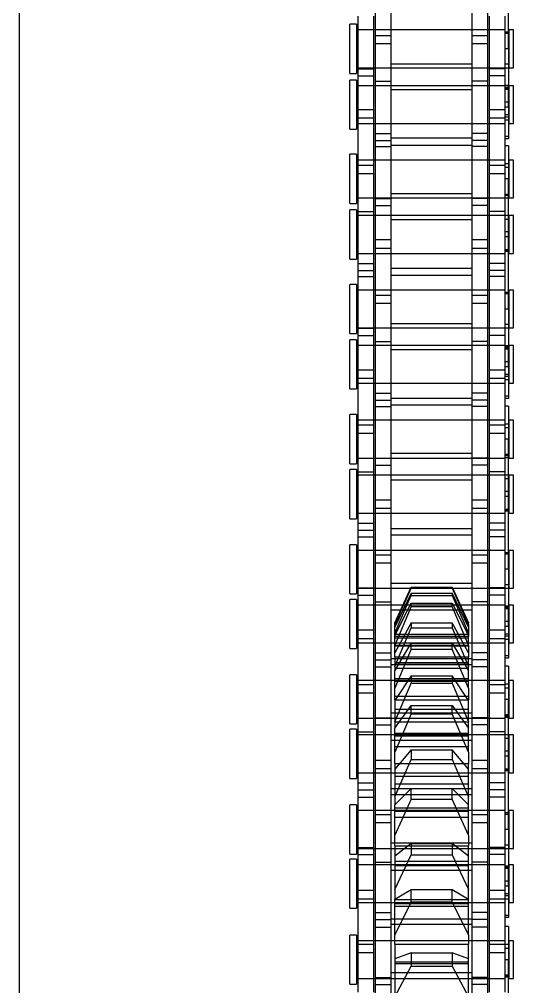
# Model space of a CAD drawing. Header units: metres. Extents: x 0 to 63075, y 0 to 44550.
# Drawn here: x 14109.2 to 14157.5, y 26987.4 to 27081.8 of the extents above; entities that cross this region are included whole.
import ezdxf

# ---------------------------------------------------------------- set-up
doc = ezdxf.new("R2010")
doc.units = ezdxf.units.M
doc.header["$LTSCALE"] = 75
doc.linetypes.add('HIDDEN2', pattern=[4.7625, 3.175, -1.5875])
for name, color, linetype in [('SDM', 7, 'Continuous'), ('SL4', 4, 'Continuous'), ('ST1', 7, 'HIDDEN2')]:
    doc.layers.add(name, color=color, linetype=linetype)

# ---------------------------------------------------------------- blocks, each defined once
blk = doc.blocks.new('A$Cb6dca9d5')
at = {"layer": 'SL4'}
blk.add_line((262.765, 215.006), (262.765, 1004.763), dxfattribs=at)
at = {"layer": 'ST1'}
for p, q in [((310.489, 339.177), (310.489, 351.877)), ((297.515, 336.002), (297.515, 345.097)), ((299.035, 336.002), (299.035, 345.097)), ((306.965, 336.002), (306.965, 345.097)), ((308.485, 336.002), (308.485, 345.097)), ((295.843, 333.257), (295.843, 342.352)), ((297.363, 333.257), (297.363, 342.352)), ((308.637, 333.257), (308.637, 342.352)), ((310.157, 333.257), (310.157, 342.352)), ((295, 336.779), (295, 341.576)), ((295.659, 341.576), (295, 341.576)), ((295.659, 341.576), (295.659, 336.779)), ((310.157, 341.022), (295.659, 341.022)), ((297.363, 341.022), (295.843, 341.022)), ((299.035, 341.022), (297.515, 341.022)), ((306.965, 341.022), (299.035, 341.022)), ((308.485, 341.022), (306.965, 341.022)), ((310.157, 341.022), (308.637, 341.022)), ((310.526, 341.022), (310.526, 337.332)), ((311, 341.022), (310.526, 341.022)), ((311, 337.332), (311, 341.022)), ((297.515, 340.474), (299.035, 340.474)), ((306.965, 340.474), (308.485, 340.474)), ((310.489, 340.796), (310.157, 340.796)), ((310.526, 340.653), (310.157, 340.653)), ((299.035, 339.644), (297.515, 339.644)), ((308.485, 339.644), (306.965, 339.644)), ((310.489, 339.177), (310.157, 339.177)), ((310.489, 339.177), (310.489, 335.625)), ((295.659, 337.332), (310.157, 337.332)), ((295.843, 337.332), (297.363, 337.332)), ((295.843, 337.234), (297.363, 337.234)), ((297.515, 337.332), (299.035, 337.332)), ((306.965, 337.684), (299.035, 337.684)), ((299.035, 337.332), (306.965, 337.332)), ((306.965, 337.332), (308.485, 337.332)), ((308.637, 337.332), (310.489, 337.332)), ((310.157, 337.234), (308.637, 337.234)), ((310.157, 337.701), (310.526, 337.701)), ((310.526, 337.332), (311, 337.332)), ((295, 336.779), (295.659, 336.779)), ((295, 331.325), (295, 336.122)), ((295.659, 336.122), (295, 336.122)), ((295.659, 336.122), (295.659, 331.325)), ((295.843, 336.548), (297.363, 336.548)), ((310.157, 336.548), (308.637, 336.548)), ((310.157, 335.569), (295.659, 335.569)), ((297.363, 335.569), (295.843, 335.569)), ((297.515, 336.002), (299.035, 336.002)), ((297.515, 329.652), (297.515, 336.002)), ((299.035, 335.569), (297.515, 335.569)), ((299.035, 329.652), (299.035, 336.002)), ((306.965, 335.569), (299.035, 335.569)), ((299.035, 335.217), (306.965, 335.217)), ((308.485, 336.002), (306.965, 336.002)), ((306.965, 329.652), (306.965, 336.002)), ((308.485, 335.569), (306.965, 335.569)), ((308.485, 329.652), (308.485, 336.002)), ((310.157, 335.569), (308.637, 335.569)), ((310.157, 335.625), (310.489, 335.625)), ((310.489, 335.4), (310.157, 335.4)), ((310.489, 335.278), (310.157, 335.278)), ((310.526, 335.2), (310.157, 335.2)), ((310.489, 333.48), (310.489, 335.625)), ((310.526, 335.569), (310.526, 331.879)), ((311, 335.569), (310.526, 335.569)), ((311, 331.879), (311, 335.569)), ((295.843, 332.397), (295.843, 333.257)), ((295.843, 333.257), (297.363, 333.257)), ((297.363, 332.397), (297.363, 333.257)), ((308.637, 332.397), (308.637, 333.257)), ((308.637, 333.257), (310.157, 333.257)), ((310.489, 333.968), (310.157, 333.968)), ((310.489, 333.48), (310.157, 333.48)), ((310.157, 332.397), (310.157, 333.257)), ((310.489, 333.48), (310.489, 330.399)), ((295.843, 323.302), (295.843, 332.397)), ((297.363, 332.397), (295.843, 332.397)), ((297.363, 323.302), (297.363, 332.397)), ((308.637, 323.302), (308.637, 332.397)), ((310.157, 332.397), (308.637, 332.397)), ((310.489, 332.721), (310.157, 332.721)), ((310.489, 332.518), (310.157, 332.518)), ((310.157, 323.302), (310.157, 332.397)), ((295.659, 331.879), (310.157, 331.879)), ((295.843, 331.879), (297.363, 331.879)), ((297.515, 331.879), (299.035, 331.879)), ((299.035, 331.879), (306.965, 331.879)), ((306.965, 331.879), (308.485, 331.879)), ((308.637, 331.879), (310.157, 331.879)), ((310.157, 332.248), (310.526, 332.248)), ((310.526, 331.879), (311, 331.879)), ((295, 331.325), (295.659, 331.325)), ((297.515, 330.899), (299.035, 330.899)), ((306.965, 330.437), (299.035, 330.437)), ((308.485, 330.899), (306.965, 330.899)), ((310.489, 330.602), (310.157, 330.602)), ((297.515, 330.213), (299.035, 330.213)), ((297.515, 329.652), (299.035, 329.652)), ((297.515, 320.557), (297.515, 329.652)), ((299.035, 329.764), (306.965, 329.764)), ((299.035, 320.557), (299.035, 329.652)), ((308.485, 330.213), (306.965, 330.213)), ((308.485, 329.652), (306.965, 329.652)), ((306.965, 320.557), (306.965, 329.652)), ((308.485, 320.557), (308.485, 329.652)), ((310.489, 330.399), (310.157, 330.399)), ((310.489, 329.708), (310.157, 329.708)), ((310.489, 329.708), (310.489, 326.477)), ((295, 324.079), (295, 328.876)), ((295.659, 328.876), (295, 328.876)), ((295.659, 328.876), (295.659, 324.079)), ((310.157, 328.322), (295.659, 328.322)), ((297.363, 328.322), (295.843, 328.322)), ((295.843, 327.804), (297.363, 327.804)), ((299.035, 328.322), (297.515, 328.322)), ((306.965, 328.322), (299.035, 328.322)), ((308.485, 328.322), (306.965, 328.322)), ((310.157, 328.322), (308.637, 328.322)), ((308.637, 327.804), (310.157, 327.804)), ((310.526, 327.953), (310.157, 327.953)), ((310.489, 327.584), (310.157, 327.584)), ((310.526, 328.322), (310.526, 324.632)), ((311, 328.322), (310.526, 328.322)), ((311, 324.632), (311, 328.322)), ((297.363, 326.974), (295.843, 326.974)), ((310.157, 326.974), (308.637, 326.974)), ((310.489, 326.477), (310.157, 326.477)), ((310.489, 313.777), (310.489, 326.477)), ((306.965, 325.014), (299.035, 325.014)), ((310.157, 325.001), (310.526, 325.001)), ((310.489, 324.858), (310.157, 324.858)), ((295, 324.079), (295.659, 324.079)), ((295.659, 324.632), (310.157, 324.632)), ((295.843, 324.632), (297.363, 324.632)), ((297.515, 324.632), (299.035, 324.632)), ((297.515, 324.564), (299.035, 324.564)), ((297.515, 323.878), (299.035, 323.878)), ((299.035, 324.632), (306.965, 324.632)), ((306.965, 324.632), (308.485, 324.632)), ((308.485, 324.564), (306.965, 324.564)), ((308.485, 323.878), (306.965, 323.878)), ((308.637, 324.632), (310.157, 324.632)), ((310.489, 324.606), (310.157, 324.606)), ((310.526, 324.632), (311, 324.632)), ((295, 318.655), (295, 323.452)), ((295.659, 323.452), (295, 323.452)), ((295.659, 323.452), (295.659, 318.655)), ((310.157, 322.899), (295.659, 322.899)), ((295.843, 323.302), (297.363, 323.302)), ((295.843, 316.952), (295.843, 323.302)), ((297.363, 322.899), (295.843, 322.899)), ((297.363, 316.952), (297.363, 323.302)), ((299.035, 322.899), (297.515, 322.899)), ((306.965, 322.899), (299.035, 322.899)), ((308.485, 322.899), (306.965, 322.899)), ((310.157, 323.302), (308.637, 323.302)), ((308.637, 316.952), (308.637, 323.302)), ((310.489, 322.899), (308.637, 322.899)), ((310.157, 316.952), (310.157, 323.302)), ((310.526, 322.899), (310.526, 319.209)), ((311, 322.899), (310.526, 322.899)), ((311, 319.209), (311, 322.899)), ((299.035, 322.517), (306.965, 322.517)), ((310.526, 322.53), (310.157, 322.53)), ((310.489, 321.298), (310.157, 321.298)), ((297.515, 319.697), (297.515, 320.557)), ((297.515, 320.557), (299.035, 320.557)), ((299.035, 319.697), (299.035, 320.557)), ((306.965, 319.697), (306.965, 320.557)), ((306.965, 320.557), (308.485, 320.557)), ((308.485, 319.697), (308.485, 320.557)), ((310.489, 320.81), (310.157, 320.81)), ((295.659, 319.209), (310.157, 319.209)), ((295.843, 319.209), (297.363, 319.209)), ((297.515, 310.602), (297.515, 319.697)), ((299.035, 319.697), (297.515, 319.697)), ((297.515, 319.209), (299.035, 319.209)), ((299.035, 310.602), (299.035, 319.697)), ((299.035, 319.209), (306.965, 319.209)), ((306.965, 310.602), (306.965, 319.697)), ((308.485, 319.697), (306.965, 319.697)), ((306.965, 319.209), (308.485, 319.209)), ((308.485, 310.602), (308.485, 319.697)), ((308.637, 319.209), (310.157, 319.209)), ((310.157, 319.578), (310.526, 319.578)), ((310.489, 319.499), (310.157, 319.499)), ((310.489, 319.378), (310.157, 319.378)), ((310.526, 319.209), (311, 319.209)), ((295, 318.655), (295.659, 318.655)), ((295.843, 318.229), (297.363, 318.229)), ((310.157, 318.229), (308.637, 318.229)), ((295.843, 317.543), (297.363, 317.543)), ((306.965, 317.737), (299.035, 317.737)), ((310.157, 317.543), (308.637, 317.543)), ((295.843, 316.952), (297.363, 316.952)), ((295.843, 307.857), (295.843, 316.952)), ((297.363, 307.857), (297.363, 316.952)), ((299.035, 317.094), (306.965, 317.094)), ((310.157, 316.952), (308.637, 316.952)), ((308.637, 307.857), (308.637, 316.952)), ((310.157, 307.857), (310.157, 316.952)), ((295, 311.379), (295, 316.176)), ((295.659, 316.176), (295, 316.176)), ((295.659, 316.176), (295.659, 311.379)), ((310.157, 315.622), (295.659, 315.622)), ((297.363, 315.622), (295.843, 315.622)), ((299.035, 315.622), (297.515, 315.622)), ((306.965, 315.622), (299.035, 315.622)), ((308.485, 315.622), (306.965, 315.622)), ((310.157, 315.622), (308.637, 315.622)), ((310.489, 315.396), (310.157, 315.396)), ((310.526, 315.622), (310.526, 311.932)), ((311, 315.622), (310.526, 315.622)), ((311, 311.932), (311, 315.622)), ((297.515, 315.134), (299.035, 315.134)), ((306.965, 315.134), (308.485, 315.134)), ((310.526, 315.253), (310.157, 315.253)), ((299.035, 314.304), (297.515, 314.304)), ((308.485, 314.304), (306.965, 314.304)), ((310.489, 313.777), (310.157, 313.777)), ((310.489, 313.777), (310.489, 310.225)), ((295.659, 311.932), (310.157, 311.932)), ((295.843, 311.932), (297.363, 311.932)), ((295.843, 311.894), (297.363, 311.894)), ((297.515, 311.932), (299.035, 311.932)), ((306.965, 312.344), (299.035, 312.344)), ((299.035, 311.932), (306.965, 311.932)), ((306.965, 311.932), (308.485, 311.932)), ((308.637, 311.932), (310.489, 311.932)), ((310.157, 311.894), (308.637, 311.894)), ((310.157, 312.301), (310.526, 312.301)), ((310.526, 311.932), (311, 311.932)), ((295, 311.379), (295.659, 311.379)), ((295, 305.985), (295, 310.782)), ((295.659, 310.782), (295, 310.782)), ((295.659, 310.782), (295.659, 305.985)), ((295.843, 311.208), (297.363, 311.208)), ((297.515, 310.602), (299.035, 310.602)), ((297.515, 304.252), (297.515, 310.602)), ((299.035, 304.252), (299.035, 310.602)), ((308.485, 310.602), (306.965, 310.602)), ((306.965, 304.252), (306.965, 310.602)), ((308.485, 304.252), (308.485, 310.602)), ((310.157, 311.208), (308.637, 311.208)), ((310.157, 310.229), (295.659, 310.229)), ((297.363, 310.229), (295.843, 310.229)), ((299.035, 310.229), (297.515, 310.229)), ((306.965, 310.229), (299.035, 310.229)), ((299.035, 309.817), (306.965, 309.817)), ((308.485, 310.229), (306.965, 310.229)), ((310.157, 310.229), (308.637, 310.229)), ((310.157, 310.225), (310.489, 310.225)), ((310.489, 310.06), (310.157, 310.06)), ((310.489, 309.938), (310.157, 309.938)), ((310.526, 309.86), (310.157, 309.86)), ((310.489, 308.14), (310.489, 310.225)), ((310.526, 310.229), (310.526, 306.539)), ((311, 310.229), (310.526, 310.229)), ((311, 306.539), (311, 310.229)), ((295.843, 306.997), (295.843, 307.857)), ((295.843, 307.857), (297.363, 307.857)), ((297.363, 306.997), (297.363, 307.857)), ((308.637, 306.997), (308.637, 307.857)), ((308.637, 307.857), (310.157, 307.857)), ((310.489, 308.628), (310.157, 308.628)), ((310.489, 308.14), (310.157, 308.14)), ((310.157, 306.997), (310.157, 307.857)), ((310.489, 308.14), (310.489, 305.059)), ((295.843, 297.902), (295.843, 306.997)), ((297.363, 306.997), (295.843, 306.997)), ((297.363, 297.902), (297.363, 306.997)), ((308.637, 297.902), (308.637, 306.997)), ((310.157, 306.997), (308.637, 306.997)), ((310.489, 307.381), (310.157, 307.381)), ((310.489, 307.178), (310.157, 307.178)), ((310.157, 297.902), (310.157, 306.997)), ((310.157, 306.908), (310.526, 306.908)), ((295, 305.985), (295.659, 305.985)), ((295.659, 306.539), (310.157, 306.539)), ((295.843, 306.539), (297.363, 306.539)), ((297.515, 306.539), (299.035, 306.539)), ((299.035, 306.539), (306.965, 306.539)), ((306.965, 306.539), (308.485, 306.539)), ((308.637, 306.539), (310.157, 306.539)), ((310.526, 306.539), (311, 306.539)), ((297.515, 305.559), (299.035, 305.559)), ((306.965, 305.037), (299.035, 305.037)), ((308.485, 305.559), (306.965, 305.559)), ((310.489, 305.262), (310.157, 305.262)), ((310.489, 305.059), (310.157, 305.059)), ((297.515, 304.873), (299.035, 304.873)), ((297.515, 304.252), (299.035, 304.252)), ((297.515, 295.157), (297.515, 304.252)), ((299.035, 304.424), (306.965, 304.424)), ((299.035, 295.157), (299.035, 304.252)), ((308.485, 304.873), (306.965, 304.873)), ((308.485, 304.252), (306.965, 304.252)), ((306.965, 295.157), (306.965, 304.252)), ((308.485, 295.157), (308.485, 304.252)), ((310.489, 304.308), (310.157, 304.308)), ((310.489, 304.308), (310.489, 301.077)), ((295, 298.679), (295, 303.476)), ((295.659, 303.476), (295, 303.476)), ((295.659, 303.476), (295.659, 298.679)), ((310.157, 302.922), (295.659, 302.922)), ((297.363, 302.922), (295.843, 302.922)), ((295.843, 302.464), (297.363, 302.464)), ((299.035, 302.922), (297.515, 302.922)), ((306.965, 302.922), (299.035, 302.922)), ((308.485, 302.922), (306.965, 302.922)), ((310.157, 302.922), (308.637, 302.922)), ((308.637, 302.464), (310.157, 302.464)), ((310.526, 302.553), (310.157, 302.553)), ((310.489, 302.184), (310.157, 302.184)), ((310.526, 302.922), (310.526, 299.232)), ((311, 302.922), (310.526, 302.922)), ((311, 299.232), (311, 302.922)), ((297.363, 301.634), (295.843, 301.634)), ((310.157, 301.634), (308.637, 301.634)), ((310.489, 301.077), (310.157, 301.077)), ((310.489, 288.377), (310.489, 301.077)), ((306.965, 299.674), (299.035, 299.674)), ((310.157, 299.601), (310.526, 299.601)), ((310.489, 299.458), (310.157, 299.458)), ((310.489, 299.266), (310.157, 299.266)), ((295, 298.679), (295.659, 298.679)), ((295.659, 299.232), (310.157, 299.232)), ((295.843, 299.232), (297.363, 299.232)), ((297.515, 299.232), (299.035, 299.232)), ((297.515, 299.224), (299.035, 299.224)), ((297.515, 298.538), (299.035, 298.538)), ((299.035, 299.232), (306.965, 299.232)), ((306.965, 299.232), (308.485, 299.232)), ((308.485, 299.224), (306.965, 299.224)), ((308.485, 298.538), (306.965, 298.538)), ((308.637, 299.232), (310.157, 299.232)), ((310.526, 299.232), (311, 299.232)), ((295, 293.315), (295, 298.112)), ((295.659, 298.112), (295, 298.112)), ((295.659, 298.112), (295.659, 293.315)), ((310.157, 297.559), (295.659, 297.559)), ((295.843, 297.902), (297.363, 297.902)), ((295.843, 291.552), (295.843, 297.902)), ((297.363, 297.559), (295.843, 297.559)), ((297.363, 291.552), (297.363, 297.902)), ((299.035, 297.559), (297.515, 297.559)), ((306.965, 297.559), (299.035, 297.559)), ((308.485, 297.559), (306.965, 297.559)), ((310.157, 297.902), (308.637, 297.902)), ((308.637, 291.552), (308.637, 297.902)), ((310.489, 297.559), (308.637, 297.559)), ((310.157, 291.552), (310.157, 297.902)), ((310.526, 297.559), (310.526, 293.869)), ((311, 297.559), (310.526, 297.559)), ((311, 293.869), (311, 297.559)), ((299.035, 297.117), (306.965, 297.117)), ((310.526, 297.19), (310.157, 297.19)), ((310.489, 295.958), (310.157, 295.958)), ((297.515, 294.297), (297.515, 295.157)), ((297.515, 295.157), (299.035, 295.157)), ((299.035, 294.297), (299.035, 295.157)), ((306.965, 294.297), (306.965, 295.157)), ((306.965, 295.157), (308.485, 295.157)), ((308.485, 294.297), (308.485, 295.157)), ((310.489, 295.47), (310.157, 295.47)), ((295.659, 293.869), (310.157, 293.869)), ((295.843, 293.869), (297.363, 293.869)), ((297.515, 285.202), (297.515, 294.297)), ((299.035, 294.297), (297.515, 294.297)), ((297.515, 293.869), (299.035, 293.869)), ((299.035, 285.202), (299.035, 294.297)), ((299.035, 293.869), (306.965, 293.869)), ((306.965, 285.202), (306.965, 294.297)), ((308.485, 294.297), (306.965, 294.297)), ((306.965, 293.869), (308.485, 293.869)), ((308.485, 285.202), (308.485, 294.297)), ((308.637, 293.869), (310.157, 293.869)), ((310.157, 294.238), (310.526, 294.238)), ((310.489, 294.159), (310.157, 294.159)), ((310.489, 294.038), (310.157, 294.038)), ((310.526, 293.869), (311, 293.869)), ((295, 293.315), (295.659, 293.315)), ((295.843, 292.889), (297.363, 292.889)), ((310.157, 292.889), (308.637, 292.889)), ((295.843, 292.203), (297.363, 292.203)), ((306.965, 292.337), (299.035, 292.337)), ((299.035, 291.754), (306.965, 291.754)), ((310.157, 292.203), (308.637, 292.203)), ((295, 285.979), (295, 290.776)), ((295.659, 290.776), (295, 290.776)), ((295.659, 290.776), (295.659, 285.979)), ((295.843, 291.552), (297.363, 291.552)), ((295.843, 282.457), (295.843, 291.552)), ((297.363, 282.457), (297.363, 291.552)), ((310.157, 291.552), (308.637, 291.552)), ((308.637, 282.457), (308.637, 291.552)), ((310.157, 282.457), (310.157, 291.552)), ((310.157, 290.222), (295.659, 290.222)), ((297.363, 290.222), (295.843, 290.222)), ((299.035, 290.222), (297.515, 290.222)), ((306.965, 290.222), (299.035, 290.222)), ((308.485, 290.222), (306.965, 290.222)), ((310.157, 290.222), (308.637, 290.222)), ((310.489, 289.996), (310.157, 289.996)), ((310.526, 289.853), (310.157, 289.853)), ((310.526, 290.222), (310.526, 286.532)), ((311, 290.222), (310.526, 290.222)), ((311, 286.532), (311, 290.222)), ((297.515, 289.794), (299.035, 289.794)), ((299.035, 288.964), (297.515, 288.964)), ((306.965, 289.794), (308.485, 289.794)), ((308.485, 288.964), (306.965, 288.964)), ((310.489, 288.377), (310.157, 288.377)), ((310.489, 288.377), (310.489, 284.825)), ((306.965, 287.004), (299.035, 287.004)), ((295.659, 286.532), (310.157, 286.532)), ((295.843, 286.554), (297.363, 286.554)), ((295.843, 286.532), (297.363, 286.532)), ((297.515, 286.532), (299.035, 286.532)), ((299.035, 286.532), (306.965, 286.532)), ((299.4, 283.16), (301, 286.631)), ((301, 286.573), (299.4, 282.991)), ((301, 286.573), (301, 286.631)), ((301, 286.631), (305, 286.631)), ((301, 286.573), (305, 286.573)), ((305, 286.573), (305, 286.631)), ((305, 286.631), (306.6, 283.16)), ((306.6, 282.991), (305, 286.573)), ((306.965, 286.532), (308.485, 286.532)), ((310.157, 286.554), (308.637, 286.554)), ((308.637, 286.532), (310.489, 286.532)), ((310.157, 286.901), (310.526, 286.901)), ((310.526, 286.532), (311, 286.532)), ((295, 285.979), (295.659, 285.979)), ((295, 280.645), (295, 285.442)), ((295.659, 285.442), (295, 285.442)), ((295.659, 285.442), (295.659, 280.645)), ((295.843, 285.868), (297.363, 285.868)), ((297.515, 285.202), (299.035, 285.202)), ((297.515, 278.852), (297.515, 285.202)), ((299.035, 278.852), (299.035, 285.202)), ((301, 286.037), (299.4, 282.74)), ((299.4, 282.135), (301, 285.827)), ((301, 286.037), (305, 286.037)), ((301, 286.037), (301, 285.827)), ((301, 285.827), (305, 285.827)), ((306.6, 282.74), (305, 286.037)), ((305, 286.037), (305, 285.827)), ((305, 285.827), (306.6, 282.135)), ((308.485, 285.202), (306.965, 285.202)), ((306.965, 278.852), (306.965, 285.202)), ((308.485, 278.852), (308.485, 285.202)), ((310.157, 285.868), (308.637, 285.868)), ((310.157, 284.889), (295.659, 284.889)), ((297.363, 284.889), (295.843, 284.889)), ((299.035, 284.889), (297.515, 284.889)), ((306.965, 284.889), (299.035, 284.889)), ((299.035, 284.417), (306.965, 284.417)), ((299.4, 281.922), (301, 285.061)), ((301, 284.736), (299.4, 280.984)), ((301, 284.736), (301, 285.061)), ((301, 285.061), (305, 285.061)), ((301, 284.736), (305, 284.736)), ((305, 284.736), (305, 285.061)), ((305, 285.061), (306.6, 281.922)), ((306.6, 280.984), (305, 284.736)), ((308.485, 284.889), (306.965, 284.889)), ((310.157, 284.889), (308.637, 284.889)), ((310.157, 284.825), (310.489, 284.825)), ((310.489, 284.72), (310.157, 284.72)), ((310.489, 284.598), (310.157, 284.598)), ((310.526, 284.52), (310.157, 284.52)), ((310.489, 282.8), (310.489, 284.825)), ((310.526, 284.889), (310.526, 281.199)), ((311, 284.889), (310.526, 284.889)), ((311, 281.199), (311, 284.889)), ((310.489, 283.288), (310.157, 283.288)), ((295.843, 281.597), (295.843, 282.457)), ((295.843, 282.457), (297.363, 282.457)), ((297.363, 281.597), (297.363, 282.457)), ((299.4, 282.991), (299.4, 283.16)), ((301, 283.147), (299.4, 280.24)), ((299.4, 281.859), (299.4, 282.991)), ((299.4, 278.881), (301, 282.675)), ((301, 283.147), (305, 283.147)), ((301, 283.147), (301, 282.675)), ((301, 282.675), (305, 282.675)), ((306.6, 280.24), (305, 283.147)), ((305, 283.147), (305, 282.675)), ((305, 282.675), (306.6, 278.881)), ((306.6, 282.991), (306.6, 283.16)), ((306.6, 282.991), (306.6, 281.859)), ((308.637, 281.597), (308.637, 282.457)), ((308.637, 282.457), (310.157, 282.457)), ((310.489, 282.8), (310.157, 282.8)), ((310.157, 281.597), (310.157, 282.457)), ((310.489, 282.8), (310.489, 279.719)), ((295.843, 272.502), (295.843, 281.597)), ((297.363, 281.597), (295.843, 281.597)), ((297.363, 272.502), (297.363, 281.597)), ((299.4, 282.052), (306.6, 282.052)), ((299.4, 280.984), (299.4, 281.922)), ((299.4, 281.859), (306.6, 281.859)), ((299.4, 281.672), (306.6, 281.672)), ((306.6, 280.984), (306.6, 281.922)), ((308.637, 272.502), (308.637, 281.597)), ((310.157, 281.597), (308.637, 281.597)), ((310.489, 282.041), (310.157, 282.041)), ((310.489, 281.838), (310.157, 281.838)), ((310.157, 272.502), (310.157, 281.597)), ((310.157, 281.568), (310.526, 281.568)), ((295, 280.645), (295.659, 280.645)), ((295.659, 281.199), (310.157, 281.199)), ((295.843, 281.199), (297.363, 281.199)), ((297.515, 281.199), (299.035, 281.199)), ((299.035, 281.199), (306.965, 281.199)), ((299.4, 278.461), (301, 281.167)), ((299.4, 279.826), (299.4, 280.984)), ((299.4, 280.984), (306.6, 280.984)), ((299.4, 280.893), (306.6, 280.893)), ((301, 280.586), (299.4, 276.786)), ((301, 280.586), (301, 281.167)), ((301, 281.167), (305, 281.167)), ((301, 280.586), (305, 280.586)), ((305, 280.586), (305, 281.167)), ((305, 281.167), (306.6, 278.461)), ((306.6, 276.786), (305, 280.586)), ((306.6, 280.984), (306.6, 279.826)), ((306.965, 281.199), (308.485, 281.199)), ((308.637, 281.199), (310.157, 281.199)), ((310.526, 281.199), (311, 281.199)), ((297.515, 280.219), (299.035, 280.219)), ((297.515, 279.533), (299.035, 279.533)), ((306.965, 279.637), (299.035, 279.637)), ((299.4, 279.826), (306.6, 279.826)), ((299.4, 279.826), (299.4, 278.461)), ((306.6, 278.461), (306.6, 279.826)), ((308.485, 280.219), (306.965, 280.219)), ((308.485, 279.533), (306.965, 279.533)), ((310.489, 279.922), (310.157, 279.922)), ((310.489, 279.719), (310.157, 279.719)), ((297.515, 278.852), (299.035, 278.852)), ((297.515, 269.757), (297.515, 278.852)), ((299.035, 279.084), (306.965, 279.084)), ((299.035, 269.757), (299.035, 278.852)), ((299.4, 279.27), (306.6, 279.27)), ((299.4, 279.233), (306.6, 279.233)), ((299.4, 278.737), (306.6, 278.737)), ((308.485, 278.852), (306.965, 278.852)), ((306.965, 269.757), (306.965, 278.852)), ((308.485, 269.757), (308.485, 278.852)), ((310.489, 278.908), (310.157, 278.908)), ((310.489, 278.908), (310.489, 275.677)), ((295, 273.279), (295, 278.076)), ((295.659, 278.076), (295, 278.076)), ((295.659, 278.076), (295.659, 273.279)), ((299.4, 276.786), (299.4, 278.461)), ((301, 277.994), (299.4, 275.571)), ((299.4, 277.723), (306.6, 277.723)), ((301, 277.994), (305, 277.994)), ((301, 277.994), (301, 277.276)), ((306.6, 275.571), (305, 277.994)), ((305, 277.994), (305, 277.276)), ((306.6, 276.786), (306.6, 278.461)), ((310.157, 277.522), (295.659, 277.522)), ((297.363, 277.522), (295.843, 277.522)), ((295.843, 277.124), (297.363, 277.124)), ((299.035, 277.522), (297.515, 277.522)), ((306.965, 277.522), (299.035, 277.522)), ((299.4, 277.544), (306.6, 277.544)), ((299.4, 277.464), (306.6, 277.464)), ((299.4, 273.502), (301, 277.276)), ((299.4, 275.636), (299.4, 276.786)), ((301, 277.276), (305, 277.276)), ((305, 277.276), (306.6, 273.502)), ((306.6, 276.786), (306.6, 275.636)), ((308.485, 277.522), (306.965, 277.522)), ((310.157, 277.522), (308.637, 277.522)), ((308.637, 277.124), (310.157, 277.124)), ((310.526, 277.153), (310.157, 277.153)), ((310.489, 276.784), (310.157, 276.784)), ((310.526, 277.522), (310.526, 273.832)), ((311, 277.522), (310.526, 277.522)), ((311, 273.832), (311, 277.522)), ((297.363, 276.294), (295.843, 276.294)), ((299.4, 275.993), (306.6, 275.993)), ((310.157, 276.294), (308.637, 276.294)), ((310.489, 275.677), (310.157, 275.677)), ((310.489, 262.977), (310.489, 275.677)), ((299.4, 275.636), (306.6, 275.636)), ((299.4, 275.636), (299.4, 272.888)), ((299.4, 272.888), (301, 275.075)), ((299.4, 274.731), (306.6, 274.731)), ((301, 274.256), (301, 275.075)), ((301, 275.075), (305, 275.075)), ((305, 274.256), (305, 275.075)), ((305, 275.075), (306.6, 272.888)), ((306.6, 272.888), (306.6, 275.636)), ((295.659, 273.832), (310.157, 273.832)), ((295.843, 273.832), (297.363, 273.832)), ((297.515, 273.884), (299.035, 273.884)), ((297.515, 273.832), (299.035, 273.832)), ((306.965, 274.334), (299.035, 274.334)), ((299.035, 273.832), (306.965, 273.832)), ((301, 274.256), (299.4, 270.529)), ((301, 274.256), (305, 274.256)), ((306.6, 270.529), (305, 274.256)), ((308.485, 273.884), (306.965, 273.884)), ((306.965, 273.832), (308.485, 273.832)), ((308.637, 273.832), (310.157, 273.832)), ((310.157, 274.201), (310.526, 274.201)), ((310.489, 274.058), (310.157, 274.058)), ((310.489, 273.926), (310.157, 273.926)), ((310.526, 273.832), (311, 273.832)), ((295, 273.279), (295.659, 273.279)), ((297.515, 273.198), (299.035, 273.198)), ((299.4, 273.486), (306.6, 273.486)), ((299.4, 270.529), (299.4, 272.888)), ((306.6, 270.529), (306.6, 272.888)), ((308.485, 273.198), (306.965, 273.198)), ((295, 267.975), (295, 272.772)), ((295.659, 272.772), (295, 272.772)), ((295.659, 272.772), (295.659, 267.975)), ((310.157, 272.219), (295.659, 272.219)), ((295.843, 272.502), (297.363, 272.502)), ((295.843, 266.152), (295.843, 272.502)), ((297.363, 272.219), (295.843, 272.219)), ((297.363, 266.152), (297.363, 272.502)), ((299.035, 272.219), (297.515, 272.219)), ((306.965, 272.219), (299.035, 272.219)), ((299.4, 272.375), (306.6, 272.375)), ((299.4, 272.113), (306.6, 272.113)), ((308.485, 272.219), (306.965, 272.219)), ((310.157, 272.502), (308.637, 272.502)), ((308.637, 266.152), (308.637, 272.502)), ((310.489, 272.219), (308.637, 272.219)), ((310.157, 266.152), (310.157, 272.502)), ((310.526, 272.219), (310.526, 268.529)), ((311, 272.219), (310.526, 272.219)), ((311, 268.529), (311, 272.219)), ((299.035, 271.717), (306.965, 271.717)), ((299.4, 271.087), (306.6, 271.087)), ((310.526, 271.85), (310.157, 271.85)), ((301, 270.744), (299.4, 268.883)), ((299.4, 269.426), (299.4, 270.529)), ((301, 270.744), (305, 270.744)), ((301, 270.744), (301, 269.803)), ((306.6, 268.883), (305, 270.744)), ((305, 270.744), (305, 269.803)), ((306.6, 270.529), (306.6, 269.426)), ((310.489, 270.618), (310.157, 270.618)), ((310.489, 270.13), (310.157, 270.13)), ((297.515, 268.897), (297.515, 269.757)), ((297.515, 269.757), (299.035, 269.757)), ((299.035, 268.897), (299.035, 269.757)), ((299.4, 266.17), (301, 269.803)), ((299.4, 269.426), (306.6, 269.426)), ((299.4, 269.426), (299.4, 265.383)), ((301, 269.803), (305, 269.803)), ((305, 269.803), (306.6, 266.17)), ((306.6, 265.383), (306.6, 269.426)), ((306.965, 268.897), (306.965, 269.757)), ((306.965, 269.757), (308.485, 269.757)), ((308.485, 268.897), (308.485, 269.757)), ((295.659, 268.529), (310.157, 268.529)), ((295.843, 268.529), (297.363, 268.529)), ((297.515, 259.802), (297.515, 268.897)), ((299.035, 268.897), (297.515, 268.897)), ((297.515, 268.529), (299.035, 268.529)), ((299.035, 259.802), (299.035, 268.897)), ((299.035, 268.529), (306.965, 268.529)), ((299.4, 268.199), (306.6, 268.199)), ((306.965, 259.802), (306.965, 268.897)), ((308.485, 268.897), (306.965, 268.897)), ((306.965, 268.529), (308.485, 268.529)), ((308.485, 259.802), (308.485, 268.897)), ((308.637, 268.529), (310.157, 268.529)), ((310.157, 268.898), (310.526, 268.898)), ((310.489, 268.819), (310.157, 268.819)), ((310.489, 268.698), (310.157, 268.698)), ((310.526, 268.529), (311, 268.529)), ((295, 267.975), (295.659, 267.975)), ((295.843, 267.549), (297.363, 267.549)), ((299.4, 267.428), (306.6, 267.428)), ((310.157, 267.549), (308.637, 267.549)), ((295.843, 266.863), (297.363, 266.863)), ((306.965, 266.937), (299.035, 266.937)), ((299.035, 266.414), (306.965, 266.414)), ((299.4, 265.383), (301, 266.979)), ((301, 265.949), (301, 266.979)), ((301, 266.979), (305, 266.979)), ((305, 265.949), (305, 266.979)), ((305, 266.979), (306.6, 265.383)), ((310.157, 266.863), (308.637, 266.863)), ((295, 260.579), (295, 265.376)), ((295.659, 265.376), (295, 265.376)), ((295.659, 265.376), (295.659, 260.579)), ((295.843, 266.152), (297.363, 266.152)), ((295.843, 257.057), (295.843, 266.152)), ((297.363, 257.057), (297.363, 266.152)), ((301, 265.949), (299.4, 262.416)), ((299.4, 262.416), (299.4, 265.383)), ((301, 265.949), (305, 265.949)), ((306.6, 262.416), (305, 265.949)), ((306.6, 262.416), (306.6, 265.383)), ((310.157, 266.152), (308.637, 266.152)), ((308.637, 257.057), (308.637, 266.152)), ((310.157, 257.057), (310.157, 266.152)), ((310.157, 264.822), (295.659, 264.822)), ((297.363, 264.822), (295.843, 264.822)), ((299.035, 264.822), (297.515, 264.822)), ((297.515, 264.454), (299.035, 264.454)), ((306.965, 264.822), (299.035, 264.822)), ((299.4, 265.11), (306.6, 265.11)), ((299.4, 264.775), (306.6, 264.775)), ((308.485, 264.822), (306.965, 264.822)), ((306.965, 264.454), (308.485, 264.454)), ((310.157, 264.822), (308.637, 264.822)), ((310.489, 264.596), (310.157, 264.596)), ((310.526, 264.453), (310.157, 264.453)), ((310.526, 264.822), (310.526, 261.132)), ((311, 264.822), (310.526, 264.822)), ((311, 261.132), (311, 264.822)), ((299.035, 263.624), (297.515, 263.624)), ((299.4, 264.179), (306.6, 264.179)), ((308.485, 263.624), (306.965, 263.624)), ((310.489, 262.977), (310.157, 262.977)), ((310.489, 262.977), (310.489, 259.425)), ((306.965, 261.664), (299.035, 261.664)), ((299.4, 261.395), (299.4, 262.416)), ((301, 261.632), (299.4, 260.392)), ((301, 261.632), (305, 261.632)), ((301, 261.632), (301, 260.496)), ((306.6, 260.392), (305, 261.632)), ((305, 261.632), (305, 260.496)), ((306.6, 262.416), (306.6, 261.395)), ((310.157, 261.501), (310.526, 261.501)), ((295, 260.579), (295.659, 260.579)), ((295.659, 261.132), (310.157, 261.132)), ((295.843, 261.214), (297.363, 261.214)), ((295.843, 261.132), (297.363, 261.132)), ((297.515, 261.132), (299.035, 261.132)), ((299.035, 261.132), (306.965, 261.132)), ((299.4, 261.395), (306.6, 261.395)), ((299.4, 261.395), (299.4, 256.187)), ((306.6, 256.187), (306.6, 261.395)), ((306.965, 261.132), (308.485, 261.132)), ((310.157, 261.214), (308.637, 261.214)), ((308.637, 261.132), (310.489, 261.132)), ((310.526, 261.132), (311, 261.132)), ((295, 255.305), (295, 260.102)), ((295.659, 260.102), (295, 260.102)), ((295.659, 260.102), (295.659, 255.305)), ((295.843, 260.528), (297.363, 260.528)), ((297.515, 259.802), (299.035, 259.802)), ((297.515, 253.452), (297.515, 259.802)), ((299.035, 253.452), (299.035, 259.802)), ((299.4, 257.122), (301, 260.496)), ((299.4, 259.886), (306.6, 259.886)), ((301, 260.496), (305, 260.496)), ((305, 260.496), (306.6, 257.122)), ((308.485, 259.802), (306.965, 259.802)), ((306.965, 253.452), (306.965, 259.802)), ((308.485, 253.452), (308.485, 259.802)), ((310.157, 260.528), (308.637, 260.528)), ((310.157, 259.549), (295.659, 259.549)), ((297.363, 259.549), (295.843, 259.549)), ((299.035, 259.549), (297.515, 259.549)), ((306.965, 259.549), (299.035, 259.549)), ((299.035, 259.017), (306.965, 259.017)), ((299.4, 259.485), (306.6, 259.485)), ((308.485, 259.549), (306.965, 259.549)), ((310.157, 259.549), (308.637, 259.549)), ((310.157, 259.425), (310.489, 259.425)), ((310.489, 259.38), (310.157, 259.38)), ((310.489, 259.258), (310.157, 259.258)), ((310.526, 259.18), (310.157, 259.18)), ((310.489, 257.46), (310.489, 259.425)), ((310.526, 259.549), (310.526, 255.859)), ((311, 259.549), (310.526, 259.549)), ((311, 255.859), (311, 259.549)), ((310.489, 257.948), (310.157, 257.948)), ((295.843, 256.197), (295.843, 257.057)), ((295.843, 257.057), (297.363, 257.057)), ((297.363, 256.197), (297.363, 257.057)), ((299.4, 256.187), (301, 257.142)), ((301, 255.933), (301, 257.142)), ((301, 257.142), (305, 257.142)), ((305, 255.933), (305, 257.142)), ((305, 257.142), (306.6, 256.187)), ((308.637, 256.197), (308.637, 257.057)), ((308.637, 257.057), (310.157, 257.057)), ((310.489, 257.46), (310.157, 257.46)), ((310.157, 256.197), (310.157, 257.057)), ((310.489, 257.46), (310.489, 254.379)), ((295.659, 255.859), (310.157, 255.859)), ((295.843, 247.102), (295.843, 256.197)), ((297.363, 256.197), (295.843, 256.197)), ((295.843, 255.859), (297.363, 255.859)), ((297.363, 247.102), (297.363, 256.197)), ((297.515, 255.859), (299.035, 255.859)), ((299.035, 255.859), (306.965, 255.859)), ((299.4, 252.706), (299.4, 256.187)), ((299.4, 256.163), (306.6, 256.163)), ((301, 255.933), (299.4, 252.706)), ((301, 255.933), (305, 255.933)), ((306.6, 252.706), (305, 255.933)), ((306.6, 252.706), (306.6, 256.187)), ((306.965, 255.859), (308.485, 255.859)), ((308.637, 247.102), (308.637, 256.197)), ((310.157, 256.197), (308.637, 256.197)), ((308.637, 255.859), (310.157, 255.859)), ((310.489, 256.701), (310.157, 256.701)), ((310.489, 256.498), (310.157, 256.498)), ((310.157, 256.228), (310.526, 256.228)), ((310.157, 247.102), (310.157, 256.197)), ((310.526, 255.859), (311, 255.859)), ((295, 255.305), (295.659, 255.305)), ((299.4, 255.765), (306.6, 255.765)), ((299.4, 255.489), (306.6, 255.489)), ((297.515, 254.879), (299.035, 254.879)), ((297.515, 254.193), (299.035, 254.193)), ((306.965, 254.237), (299.035, 254.237)), ((308.485, 254.879), (306.965, 254.879)), ((308.485, 254.193), (306.965, 254.193)), ((310.489, 254.582), (310.157, 254.582)), ((310.489, 254.379), (310.157, 254.379)), ((297.515, 253.452), (299.035, 253.452)), ((297.515, 244.357), (297.515, 253.452)), ((299.035, 253.744), (306.965, 253.744)), ((299.035, 244.357), (299.035, 253.452)), ((308.485, 253.452), (306.965, 253.452)), ((306.965, 244.357), (306.965, 253.452)), ((308.485, 244.357), (308.485, 253.452)), ((310.489, 253.508), (310.157, 253.508)), ((310.489, 253.508), (310.489, 250.277)), ((295, 247.879), (295, 252.676)), ((295.659, 252.676), (295, 252.676)), ((295.659, 252.676), (295.659, 247.879)), ((310.157, 252.122), (295.659, 252.122)), ((297.363, 252.122), (295.843, 252.122)), ((299.035, 252.122), (297.515, 252.122)), ((306.965, 252.122), (299.035, 252.122)), ((299.4, 251.801), (299.4, 252.706)), ((306.6, 252.706), (306.6, 251.801)), ((308.485, 252.122), (306.965, 252.122)), ((310.157, 252.122), (308.637, 252.122)), ((310.526, 252.122), (310.526, 248.432)), ((311, 252.122), (310.526, 252.122)), ((311, 248.432), (311, 252.122)), ((295.843, 251.784), (297.363, 251.784)), ((299.4, 251.801), (306.6, 251.801)), ((299.4, 251.801), (299.4, 245.595)), ((306.6, 245.595), (306.6, 251.801)), ((308.637, 251.784), (310.157, 251.784)), ((310.526, 251.753), (310.157, 251.753)), ((310.489, 251.384), (310.157, 251.384)), ((297.363, 250.954), (295.843, 250.954)), ((301, 250.948), (299.4, 250.37)), ((301, 250.948), (305, 250.948)), ((301, 250.948), (301, 249.656)), ((306.6, 250.37), (305, 250.948)), ((305, 250.948), (305, 249.656)), ((310.157, 250.954), (308.637, 250.954)), ((310.489, 250.277), (310.157, 250.277)), ((310.489, 237.577), (310.489, 250.277)), ((299.4, 250.059), (306.6, 250.059)), ((299.4, 249.911), (306.6, 249.911)), ((299.4, 246.648), (301, 249.656)), ((301, 249.656), (305, 249.656)), ((305, 249.656), (306.6, 246.648)), ((295.659, 248.432), (310.157, 248.432)), ((295.843, 248.432), (297.363, 248.432)), ((297.515, 248.544), (299.035, 248.544)), ((297.515, 248.432), (299.035, 248.432)), ((306.965, 248.994), (299.035, 248.994)), ((299.035, 248.432), (306.965, 248.432)), ((308.485, 248.544), (306.965, 248.544)), ((306.965, 248.432), (308.485, 248.432)), ((308.637, 248.432), (310.157, 248.432)), ((310.157, 248.801), (310.526, 248.801)), ((310.489, 248.658), (310.157, 248.658)), ((310.489, 248.586), (310.157, 248.586)), ((310.526, 248.432), (311, 248.432)), ((295, 247.879), (295.659, 247.879)), ((297.515, 247.858), (299.035, 247.858)), ((308.485, 247.858), (306.965, 247.858))]:
    blk.add_line(p, q, dxfattribs=at)

msp = doc.modelspace()

# ---------------------------------------------------------------- block references
at = {"layer": 'SDM'}
msp.add_blockref('A$Cb6dca9d5', (13846.469, 26739.769), dxfattribs=at)

doc.saveas('drawing.dxf')
